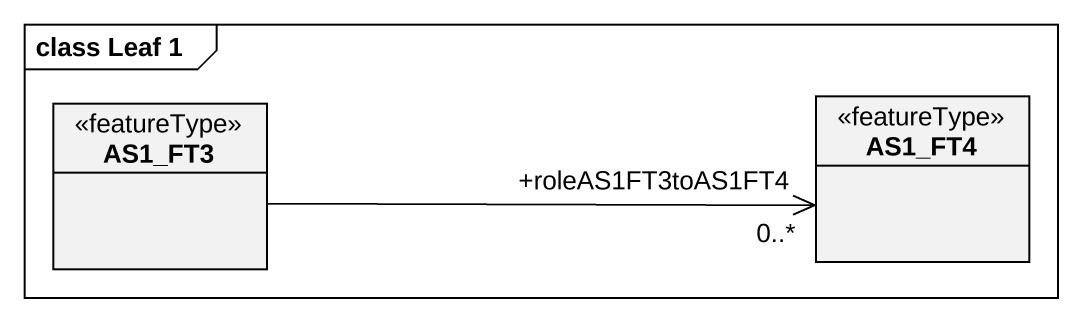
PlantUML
@startuml
mainframe class Leaf 1
hide circle
hide empty members
class AS1_FT3 <<featureType>>
class AS1_FT4 <<featureType>>
AS1_FT3 -right-> "+roleAS1FT3toAS1FT4\n0..*" AS1_FT4
@enduml
